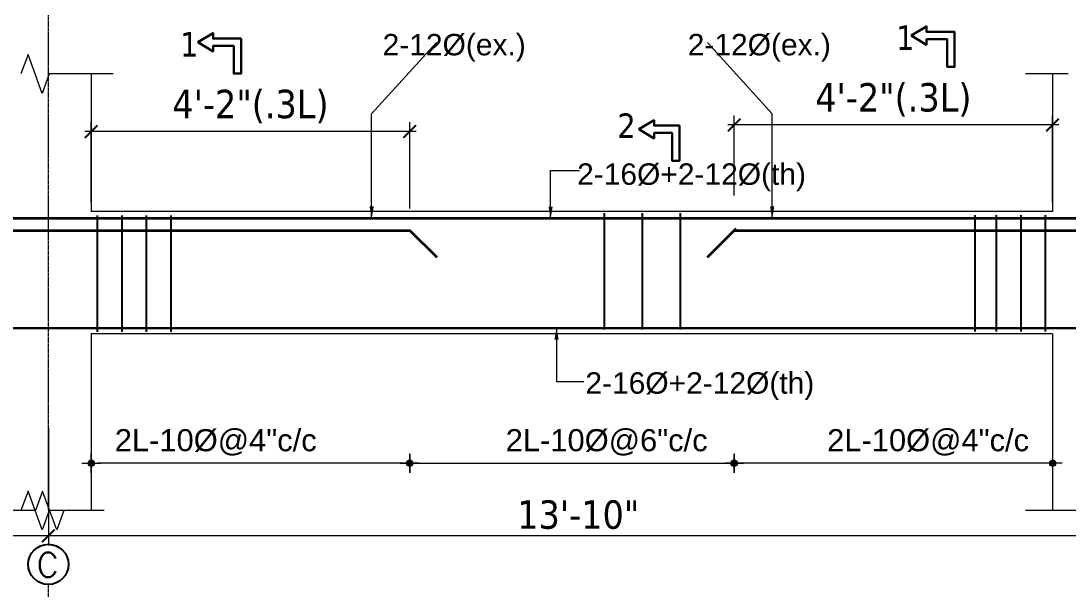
# Model space of a CAD drawing. Header units: inches. Extents: x 130993 to 274375, y -5108 to 103559.
# Drawn here: x 144708.4 to 145040, y 50743.4 to 50923.4 of the extents above; entities that cross this region are included whole.
import ezdxf

# ---------------------------------------------------------------- set-up
doc = ezdxf.new("R2010")
doc.units = ezdxf.units.IN
doc.header["$MEASUREMENT"] = 0
doc.header["$PDMODE"] = 2
doc.header["$PDSIZE"] = -3
doc.linetypes.add('CENTER2', pattern=[1.125, 0.75, -0.125, 0.125, -0.125])
for name, color, linetype, lineweight in [('Cen line', 5, 'CENTER2', 9), ('DIM', 5, 'Continuous', 9), ('DIMENSION', 142, 'Continuous', 20), ('HATCH', 9, 'Continuous', 9), ('LINE', 1, 'Continuous', 15), ('PLAN Stairs', 156, 'Continuous', 25), ('REN-1', 7, 'Continuous', 35), ('TEXT', 181, 'Continuous', 13), ('wall', 1, 'Continuous', 30)]:
    doc.layers.add(name, color=color, linetype=linetype, lineweight=lineweight)
doc.layers.add('STIRRUPS', color=7, linetype='Continuous')
doc.layers.add('T-TEXT', color=1, linetype='Continuous')
doc.styles.add('Arial', font='arial.ttf', dxfattribs={"width": 0.8, "height": 200})
doc.styles.add('ramon', font='arial.ttf', dxfattribs={"height": 7})
doc.styles.get("Standard").update_dxf_attribs({"font": 'txt.shx', "height": 6})
doc.styles.add('TAHOMA', font='tahoma.ttf', dxfattribs={"height": 9})
doc.dimstyles.new('1-4', dxfattribs={"dimscale": 0, "dimtxt": 8, "dimasz": 4, "dimexe": 3, "dimexo": 3, "dimgap": 2, "dimtad": 1, "dimdec": 0, "dimlfac": 0.5, "dimzin": 3, "dimdsep": 46, "dimlunit": 4, "dimtxsty": 'TAHOMA', "dimblk1": 'ARCHTICK', "dimblk2": 'ARCHTICK', "dimsah": 1, "dimcen": 0, "dimdle": 2, "dimclrd": 6, "dimclre": 6, "dimclrt": 7, "dimadec": 0, "dimazin": 0, "dimtfac": 0.333333, "dimtdec": 0, "dimtmove": 1, "dimatfit": 2, "dimfxl": 1, "dimtolj": 1, "dimtzin": 0, "dimlwd": -1, "dimlwe": -1, "dimarcsym": 0})
doc.dimstyles.new('s2', dxfattribs={"dimtxt": 6, "dimasz": 2, "dimexe": 6, "dimexo": 18, "dimgap": 1.9375, "dimtad": 1, "dimdec": 0, "dimlfac": 0.25, "dimzin": 3, "dimdsep": 46, "dimlunit": 4, "dimtxsty": 'ramon', "dimblk": 'dot 2', "dimcen": 0.09375, "dimse1": 1, "dimse2": 1, "dimclrd": 1, "dimclre": 1, "dimclrt": 256, "dimadec": 0, "dimazin": 0, "dimtfac": 0.75, "dimtdec": 0, "dimtix": 1, "dimtmove": 1, "dimatfit": 3, "dimldrblk": 'DOT', "dimfxl": 1, "dimtolj": 1, "dimtzin": 0, "dimlwd": 9, "dimlwe": 9, "dimarcsym": 0})
doc.dimstyles.new('s4', dxfattribs={"dimtxt": 6, "dimasz": 2, "dimexe": 6, "dimexo": 18, "dimgap": 1.9375, "dimtad": 1, "dimdec": 0, "dimlfac": 0.5, "dimzin": 3, "dimdsep": 46, "dimlunit": 4, "dimtxsty": 'ramon', "dimblk": 'dot 2', "dimcen": 0.09375, "dimse1": 1, "dimse2": 1, "dimclrd": 1, "dimclre": 1, "dimclrt": 256, "dimadec": 0, "dimazin": 0, "dimtfac": 0.75, "dimtdec": 0, "dimtix": 1, "dimtmove": 1, "dimatfit": 3, "dimldrblk": 'DOT', "dimfxl": 1, "dimtolj": 1, "dimtzin": 0, "dimlwd": 9, "dimlwe": 9, "dimarcsym": 0})

# ---------------------------------------------------------------- blocks, each defined once
blk = doc.blocks.new('_ArchTick')
at = {"color": 0, "linetype": 'ByBlock', "const_width": 0.15}
blk.add_lwpolyline([(-0.5, -0.5), (0.5, 0.5)], dxfattribs=at)
blk = doc.blocks.new('*D2682')
at = {"layer": 'Defpoints', "color": 0}
for p in [(144371.52, 50797.42), (144717.11, 50797.42), (144371.52, 50760.23)]:
    blk.add_point(p, dxfattribs=at)
at = {"layer": 'DIMENSION', "color": 6}
for p, q in [((144371.52, 50794.42), (144371.52, 50757.23)), ((144717.11, 50794.42), (144717.11, 50757.23)), ((144719.11, 50760.23), (144369.52, 50760.23))]:
    blk.add_line(p, q, dxfattribs=at)
at = {"layer": 'DIMENSION', "color": 6, "xscale": 4, "yscale": 4, "zscale": 4, "rotation": 180}
blk.add_blockref('_ArchTick', (144371.52, 50760.23), dxfattribs=at)
at = {"layer": 'DIMENSION', "color": 6, "xscale": 4, "yscale": 4, "zscale": 4}
blk.add_blockref('_ArchTick', (144717.11, 50760.23), dxfattribs=at)
at = {"layer": 'DIMENSION', "color": 7, "insert": (144544.31, 50766.84), "char_height": 9, "attachment_point": 5, "style": 'TAHOMA'}
blk.add_mtext('\\A1;14\'-5"', dxfattribs=at)
blk = doc.blocks.new('*D2688')
at = {"layer": 'Defpoints', "color": 0}
for p in [(144730.69, 50888.33), (144730.69, 50863.04), (144831.53, 50860.93)]:
    blk.add_point(p, dxfattribs=at)
at = {"layer": 'DIM', "color": 6}
for p, q in [((144730.69, 50866.04), (144730.69, 50891.33)), ((144831.53, 50863.93), (144831.53, 50891.33)), ((144833.53, 50888.33), (144728.69, 50888.33))]:
    blk.add_line(p, q, dxfattribs=at)
at = {"layer": 'DIM', "color": 6, "xscale": 4, "yscale": 4, "zscale": 4, "rotation": 180}
blk.add_blockref('_ArchTick', (144730.69, 50888.33), dxfattribs=at)
at = {"layer": 'DIM', "color": 6, "xscale": 4, "yscale": 4, "zscale": 4}
blk.add_blockref('_ArchTick', (144831.53, 50888.33), dxfattribs=at)
at = {"layer": 'DIM', "color": 7, "insert": (144781.11, 50896.28), "char_height": 9, "attachment_point": 5, "style": 'TAHOMA'}
blk.add_mtext('\\A1;4\'-2"(.3L)', dxfattribs=at)
blk = doc.blocks.new('*D2689')
at = {"layer": 'Defpoints', "color": 0}
for p in [(144934.28, 50890.44), (144934.28, 50865.14), (145035.12, 50863.04)]:
    blk.add_point(p, dxfattribs=at)
at = {"layer": 'DIM', "color": 6}
for p, q in [((144934.28, 50868.14), (144934.28, 50893.44)), ((145035.12, 50866.04), (145035.12, 50893.44)), ((145037.12, 50890.44), (144932.28, 50890.44))]:
    blk.add_line(p, q, dxfattribs=at)
at = {"layer": 'DIM', "color": 6, "xscale": 4, "yscale": 4, "zscale": 4, "rotation": 180}
blk.add_blockref('_ArchTick', (144934.28, 50890.44), dxfattribs=at)
at = {"layer": 'DIM', "color": 6, "xscale": 4, "yscale": 4, "zscale": 4}
blk.add_blockref('_ArchTick', (145035.12, 50890.44), dxfattribs=at)
at = {"layer": 'DIM', "color": 7, "insert": (144984.7, 50898.39), "char_height": 9, "attachment_point": 5, "style": 'TAHOMA'}
blk.add_mtext('\\A1;4\'-2"(.3L)', dxfattribs=at)
blk = doc.blocks.new('*D2690')
at = {"layer": 'Defpoints', "color": 0}
for p in [(145048.7, 50840.26), (144717.11, 50794.33), (144717.11, 50760.23)]:
    blk.add_point(p, dxfattribs=at)
at = {"layer": 'DIMENSION', "color": 6}
for p, q in [((145048.7, 50837.26), (145048.7, 50757.23)), ((144717.11, 50791.33), (144717.11, 50757.23)), ((145050.7, 50760.23), (144715.11, 50760.23))]:
    blk.add_line(p, q, dxfattribs=at)
at = {"layer": 'DIMENSION', "color": 6, "xscale": 4, "yscale": 4, "zscale": 4, "rotation": 180}
blk.add_blockref('_ArchTick', (144717.11, 50760.23), dxfattribs=at)
at = {"layer": 'DIMENSION', "color": 6, "xscale": 4, "yscale": 4, "zscale": 4}
blk.add_blockref('_ArchTick', (145048.7, 50760.23), dxfattribs=at)
at = {"layer": 'DIMENSION', "color": 7, "insert": (144884.91, 50766.92), "char_height": 9, "attachment_point": 5, "style": 'TAHOMA'}
blk.add_mtext('\\A1;13\'-10"', dxfattribs=at)
blk = doc.blocks.new('dot1')
at = {"layer": 'HATCH'}
h = blk.add_hatch(color=256, dxfattribs=at)
edge = h.paths.add_edge_path()
edge.add_arc((0, 0), 1, 0, 360)
for p, q in [((3, 0), (-3, 0)), ((0, 3), (0, -3))]:
    blk.add_line(p, q, dxfattribs=at)
blk.add_circle((0, 0), 1, dxfattribs=at)
blk = doc.blocks.new('dot 2')
at = {"layer": 'HATCH', "xscale": 0.5, "yscale": 0.5, "zscale": 0.5}
blk.add_blockref('dot1', (0, 0), dxfattribs=at)
blk = doc.blocks.new('*D2740')
at = {"layer": 'Defpoints', "color": 0}
for p in [(144934.28, 50860.93), (145035.12, 50824.24), (144934.28, 50783.27)]:
    blk.add_point(p, dxfattribs=at)
at = {"layer": 'PLAN Stairs', "color": 1, "lineweight": 9}
blk.add_line((145033.12, 50783.27), (144936.28, 50783.27), dxfattribs=at)
at = {"layer": 'PLAN Stairs', "color": 1, "lineweight": 9, "xscale": 2, "yscale": 2, "zscale": 2, "rotation": 180}
blk.add_blockref('dot 2', (144934.28, 50783.27), dxfattribs=at)
at = {"layer": 'PLAN Stairs', "color": 1, "lineweight": 9, "xscale": 2, "yscale": 2, "zscale": 2}
blk.add_blockref('dot 2', (145035.12, 50783.27), dxfattribs=at)
at = {"layer": 'PLAN Stairs', "insert": (144995.7, 50789.87), "char_height": 7, "attachment_point": 5, "style": 'ramon'}
blk.add_mtext('\\A1;{\\fArial Baltic|b0|i0|c186|p34;2L-}10{\\fArial Baltic|b0|i0|c186|p34;%%C@4"c/c}', dxfattribs=at)
blk = doc.blocks.new('_Dot')
at = {"color": 0, "linetype": 'ByBlock', "lineweight": -2}
blk.add_line((-0.5, 0), (-1, 0), dxfattribs=at)
at = {"color": 0, "linetype": 'ByBlock', "const_width": 0.5}
blk.add_lwpolyline([(-0.25, 0, 1), (0.25, 0, 1)], format="xyb", close=True, dxfattribs=at)
blk = doc.blocks.new('*D2741')
at = {"layer": 'Defpoints', "color": 0}
for p in [(144831.53, 50860.93), (144934.28, 50860.93), (144934.28, 50783.27)]:
    blk.add_point(p, dxfattribs=at)
at = {"layer": 'PLAN Stairs', "color": 1, "lineweight": 9}
blk.add_line((144833.53, 50783.27), (144932.28, 50783.27), dxfattribs=at)
at = {"layer": 'PLAN Stairs', "color": 1, "lineweight": 9, "xscale": 2, "yscale": 2, "zscale": 2, "rotation": 180}
blk.add_blockref('dot 2', (144831.53, 50783.27), dxfattribs=at)
at = {"layer": 'PLAN Stairs', "color": 1, "lineweight": 9, "xscale": 2, "yscale": 2, "zscale": 2}
blk.add_blockref('dot 2', (144934.28, 50783.27), dxfattribs=at)
at = {"layer": 'PLAN Stairs', "insert": (144893.91, 50789.87), "char_height": 7, "attachment_point": 5, "style": 'ramon'}
blk.add_mtext('\\A1;{\\fArial Baltic|b0|i0|c186|p34;2L-}10{\\fArial Baltic|b0|i0|c186|p34;%%C@6"c/c}', dxfattribs=at)
blk = doc.blocks.new('*D2742')
at = {"layer": 'Defpoints', "color": 0}
for p in [(144730.69, 50863.04), (144831.53, 50860.93), (144730.69, 50783.27)]:
    blk.add_point(p, dxfattribs=at)
at = {"layer": 'PLAN Stairs', "color": 1, "lineweight": 9}
blk.add_line((144829.53, 50783.27), (144732.69, 50783.27), dxfattribs=at)
at = {"layer": 'PLAN Stairs', "color": 1, "lineweight": 9, "xscale": 2, "yscale": 2, "zscale": 2, "rotation": 180}
blk.add_blockref('dot 2', (144730.69, 50783.27), dxfattribs=at)
at = {"layer": 'PLAN Stairs', "color": 1, "lineweight": 9, "xscale": 2, "yscale": 2, "zscale": 2}
blk.add_blockref('dot 2', (144831.53, 50783.27), dxfattribs=at)
at = {"layer": 'PLAN Stairs', "insert": (144770.11, 50789.87), "char_height": 7, "attachment_point": 5, "style": 'ramon'}
blk.add_mtext('\\A1;{\\fArial Baltic|b0|i0|c186|p34;2L-}10{\\fArial Baltic|b0|i0|c186|p34;%%C@4"c/c}', dxfattribs=at)
blk = doc.blocks.new('*D2881')
at = {"layer": 'Defpoints', "color": 0, "ltscale": 50}
for p in [(136306.35, 50828.37), (136294.78, 50750.37), (136306.35, 50750.37)]:
    blk.add_point(p, dxfattribs=at)
at = {"layer": 'Defpoints', "color": 0}
for p in [(146842.44, 49743.66), (146860.44, 49743.66), (146860.44, 49727.55)]:
    blk.add_point(p, dxfattribs=at)
at = {"layer": 'DIM', "color": 6}
for p, q in [((146842.44, 49740.66), (146842.44, 49724.55)), ((146860.44, 49740.66), (146860.44, 49724.55)), ((146840.44, 49727.55), (146862.44, 49727.55))]:
    blk.add_line(p, q, dxfattribs=at)
at = {"layer": 'DIMENSION', "color": 1, "lineweight": 9, "ltscale": 50}
blk.add_line((136294.78, 50826.37), (136294.78, 50752.37), dxfattribs=at)
at = {"layer": 'DIM', "color": 6, "xscale": 4, "yscale": 4, "zscale": 4, "rotation": 180}
blk.add_blockref('_ArchTick', (146842.44, 49727.55), dxfattribs=at)
at = {"layer": 'DIM', "color": 6, "xscale": 4, "yscale": 4, "zscale": 4}
blk.add_blockref('_ArchTick', (146860.44, 49727.55), dxfattribs=at)
at = {"layer": 'DIMENSION', "color": 1, "lineweight": 9, "ltscale": 50, "xscale": 2, "yscale": 2, "zscale": 2}
for p, rotation in [((136294.78, 50828.37), 90), ((136294.78, 50750.37), 270)]:
    blk.add_blockref('dot 2', p, dxfattribs=dict(at, rotation=rotation))
at = {"layer": 'DIM', "color": 7, "insert": (146852.44, 49734.22), "char_height": 9, "attachment_point": 5, "style": 'TAHOMA'}
blk.add_mtext('\\A1;9"', dxfattribs=at)
at = {"layer": 'DIMENSION', "ltscale": 50, "insert": (136289.27, 50789.37), "char_height": 7, "attachment_point": 5, "rotation": 90, "style": 'ramon'}
blk.add_mtext('\\A1;1\'-8"', dxfattribs=at)
blk = doc.blocks.new('*D2882')
at = {"layer": 'Defpoints', "color": 0, "ltscale": 50}
for p in [(136306.35, 50842.25), (136306.35, 50823.77), (136378.35, 50823.77)]:
    blk.add_point(p, dxfattribs=at)
at = {"layer": 'Defpoints', "color": 0}
for p in [(146892.3, 49957.66), (146905.44, 49957.66), (146905.44, 49923.66)]:
    blk.add_point(p, dxfattribs=at)
at = {"layer": 'DIM', "color": 6}
for p, q in [((146902.44, 49957.66), (146889.3, 49957.66)), ((146892.3, 49921.66), (146892.3, 49959.66)), ((146902.44, 49923.66), (146889.3, 49923.66))]:
    blk.add_line(p, q, dxfattribs=at)
at = {"layer": 'DIMENSION', "color": 1, "lineweight": 9, "ltscale": 50}
blk.add_line((136376.35, 50842.25), (136308.35, 50842.25), dxfattribs=at)
at = {"layer": 'DIM', "color": 6, "xscale": 4, "yscale": 4, "zscale": 4}
for p, rotation in [((146892.3, 49957.66), 90), ((146892.3, 49923.66), 270)]:
    blk.add_blockref('_ArchTick', p, dxfattribs=dict(at, rotation=rotation))
at = {"layer": 'DIMENSION', "color": 1, "lineweight": 9, "ltscale": 50, "xscale": 2, "yscale": 2, "zscale": 2, "rotation": 180}
blk.add_blockref('dot 2', (136306.35, 50842.25), dxfattribs=at)
at = {"layer": 'DIMENSION', "color": 1, "lineweight": 9, "ltscale": 50, "xscale": 2, "yscale": 2, "zscale": 2}
blk.add_blockref('dot 2', (136378.35, 50842.25), dxfattribs=at)
at = {"layer": 'DIM', "color": 7, "insert": (146885.69, 49940.66), "char_height": 9, "attachment_point": 5, "rotation": 90, "style": 'TAHOMA'}
blk.add_mtext('\\A1;1\'-5"', dxfattribs=at)
at = {"layer": 'DIMENSION', "ltscale": 50, "insert": (136342.35, 50847.77), "char_height": 7, "attachment_point": 5, "style": 'ramon'}
blk.add_mtext('\\A1;1\'-6"', dxfattribs=at)

msp = doc.modelspace()

# ---------------------------------------------------------------- linework, layer by layer
at = {"layer": 'Cen line'}
for p, q in [((144717.11, 50768.5), (144717.11, 50925.18)), ((144717.11, 50588.5), (144717.11, 50745.18))]:
    msp.add_line(p, q, dxfattribs=at)
at = {"layer": 'HATCH'}
for p, q in [((144710.67, 50912.78), (144708.43, 50906.61)), ((144710.67, 50912.78), (144708.43, 50906.61)), ((144715.16, 50900.44), (144710.67, 50912.78)), ((144715.16, 50900.44), (144710.67, 50912.78)), ((144717.41, 50906.61), (144715.16, 50900.44)), ((144717.41, 50906.61), (144715.16, 50900.44)), ((144710.67, 50774.47), (144708.43, 50768.3)), ((144715.16, 50762.13), (144710.67, 50774.47)), ((144715.3, 50774.47), (144713.06, 50768.3)), ((144719.79, 50762.13), (144715.3, 50774.47)), ((144717.41, 50768.3), (144715.16, 50762.13)), ((144722.04, 50768.3), (144719.79, 50762.13))]:
    msp.add_line(p, q, dxfattribs=at)
at = {"layer": 'HATCH', "linetype": 'Continuous'}
for points in [[(144734.77, 50906.61), (144717.41, 50906.61)], [(144737.59, 50906.61), (144717.41, 50906.61)], [(145040.02, 50906.61), (145026.53, 50906.61)], [(145040.02, 50906.61), (145026.53, 50906.61)], [(144713.06, 50768.3), (144699.56, 50768.3)], [(144734.77, 50768.3), (144717.41, 50768.3)], [(144733.58, 50768.3), (144722.04, 50768.3)], [(145040.02, 50768.3), (145026.53, 50768.3)], [(145044.65, 50768.3), (145031.16, 50768.3)]]:
    msp.add_lwpolyline(points, dxfattribs=at)
at = {"layer": 'LINE'}
for p, q in [((144730.69, 50906.61), (144730.69, 50863.04)), ((144730.69, 50906.61), (144730.69, 50863.04)), ((144730.69, 50906.61), (144730.69, 50863.04)), ((144730.69, 50906.61), (144730.69, 50863.04)), ((145035.12, 50906.61), (145035.12, 50863.04)), ((145035.12, 50906.61), (145035.12, 50863.04)), ((144730.69, 50863.04), (144730.69, 50863.04)), ((145035.12, 50863.04), (144730.69, 50863.04)), ((144730.69, 50824.24), (144730.69, 50768.3)), ((144730.69, 50824.24), (144730.69, 50768.3)), ((145035.12, 50824.24), (144730.69, 50824.24)), ((144730.69, 50824.24), (144730.69, 50768.3)), ((144730.69, 50823.99), (144730.69, 50768.3)), ((144730.69, 50823.99), (144730.69, 50823.99)), ((145035.12, 50824.24), (145035.12, 50768.3)), ((145035.12, 50824.24), (145035.12, 50768.3))]:
    msp.add_line(p, q, dxfattribs=at)
at = {"layer": 'REN-1'}
for p, q in [((144360.92, 50860.93), (145048.7, 50860.93)), ((144598.69, 50857.05), (144831.53, 50857.05)), ((144840.21, 50848.46), (144831.53, 50857.05)), ((144925.81, 50848.58), (144934.92, 50857.69)), ((144934.28, 50857.05), (145048.7, 50857.05)), ((145048.7, 50826.01), (144363.19, 50826.02))]:
    msp.add_line(p, q, dxfattribs=at)
at = {"layer": 'STIRRUPS'}
for p, q in [((144732.57, 50861.78), (144732.57, 50824.92)), ((144740.33, 50861.78), (144740.33, 50824.92)), ((144748.09, 50861.78), (144748.09, 50824.92)), ((144755.85, 50861.78), (144755.85, 50824.92)), ((144893.14, 50862.54), (144893.14, 50825.67)), ((144905.14, 50862.54), (144905.14, 50825.67)), ((144917.14, 50862.54), (144917.14, 50825.67)), ((145010.48, 50861.86), (145010.48, 50824.99)), ((145017.27, 50861.86), (145017.27, 50824.99)), ((145025.03, 50861.86), (145025.03, 50824.99)), ((145032.79, 50861.86), (145032.79, 50824.99))]:
    msp.add_line(p, q, dxfattribs=at)
at = {"layer": 'T-TEXT', "ltscale": 0.5}
msp.add_circle((144717.11, 50751.22), 6.38, dxfattribs=at)
msp.add_circle((144717.11, 50751.22), 6.38, dxfattribs=at)
msp.add_circle((144717.11, 50751.22), 6.38, dxfattribs=at)
msp.add_circle((144717.11, 50751.22), 6.38, dxfattribs=at)
at = {"layer": 'wall'}
for points in [[(144764.43, 50916.66), (144769.29, 50919.55), (144769.29, 50917.82), (144778.14, 50917.82), (144778.14, 50906.71), (144775.81, 50906.71), (144775.81, 50915.49), (144769.29, 50915.49), (144769.29, 50913.77)], [(144990.36, 50918.76), (144995.23, 50921.66), (144995.23, 50919.93), (145004.07, 50919.93), (145004.07, 50908.82), (145001.74, 50908.82), (145001.74, 50917.6), (144995.23, 50917.6), (144995.23, 50915.87)], [(144904.05, 50889.06), (144908.91, 50891.95), (144908.91, 50890.23), (144916.97, 50890.23), (144916.97, 50879.12), (144914.64, 50879.12), (144914.64, 50887.9), (144908.91, 50887.9), (144908.91, 50886.17)]]:
    msp.add_lwpolyline(points, close=True, dxfattribs=at)

# ---------------------------------------------------------------- texts
at = {"layer": 'DIMENSION', "style": 'TAHOMA'}
for s, p in [('1', (144758.81, 50912.1)), ('1', (144985.54, 50914.21)), ('2', (144897.27, 50886.33))]:
    msp.add_text(s, height=7.76, dxfattribs=at).set_placement(p)
at = {"layer": 'T-TEXT', "ltscale": 0.5, "insert": (144716.86, 50754.96), "char_height": 7.76, "width": 8.73, "attachment_point": 2}
msp.add_mtext('{\\C1;C}', dxfattribs=at)
at = {"layer": 'TEXT', "style": 'Arial'}
for s, p in [('2-12%%C(ex.)', (144822.96, 50912.5)), ('2-12%%C(ex.)', (144919.58, 50912.5)), ('2-16%%C+2-12%%C(th)', (144884.54, 50871.48)), ('2-16%%C+2-12%%C(th)', (144887.17, 50805.3))]:
    msp.add_text(s, height=6.79, dxfattribs=at).set_placement(p)

# ---------------------------------------------------------------- dimensions: what is measured, and where the dimension line sits
at = {"layer": 'DIM'}
for base, p1, p2, picture, middle in [((144934.28, 50890.44), (145035.12, 50863.04), (144934.28, 50865.14), '*D2689', (144984.7, 50890.44)), ((144730.69, 50888.33), (144831.53, 50860.93), (144730.69, 50863.04), '*D2688', (144781.11, 50888.33))]:
    dim = msp.add_linear_dim(base=base, p1=p1, p2=p2, angle=180, text='<>(.3L)', dimstyle='1-4', override={"dimscale": 1}, dxfattribs=at)
    dim.commit()
    dim.dimension.update_dxf_attribs({"geometry": picture, "text_midpoint": middle, "dimtype": 160})
dim = msp.add_linear_dim(base=(146892.3, 49957.66), p1=(146905.44, 49923.66), p2=(146905.44, 49957.66), angle=90, dimstyle='1-4', override={"dimscale": 1}, dxfattribs=at)
dim.commit()
dim.dimension.update_dxf_attribs({"geometry": '*D2882', "text_midpoint": (146885.69, 49940.66)})
dim = msp.add_linear_dim(base=(146860.44, 49727.55), p1=(146842.44, 49743.66), p2=(146860.44, 49743.66), dimstyle='1-4', override={"dimscale": 1}, dxfattribs=at)
dim.commit()
dim.dimension.update_dxf_attribs({"geometry": '*D2881', "text_midpoint": (146852.44, 49727.55), "dimtype": 160})
at = {"layer": 'DIMENSION', "ltscale": 50}
dim = msp.add_linear_dim(base=(136306.35, 50842.25), p1=(136378.35, 50823.77), p2=(136306.35, 50823.77), dimstyle='s2', dxfattribs=at)
dim.commit()
dim.dimension.update_dxf_attribs({"geometry": '*D2882', "text_midpoint": (136342.35, 50847.77)})
at = {"layer": 'DIMENSION'}
for base, p1, p2, picture, middle in [((144717.11, 50760.23), (145048.7, 50840.26), (144717.11, 50794.33), '*D2690', (144884.91, 50760.23)), ((144371.52, 50760.23), (144717.11, 50797.42), (144371.52, 50797.42), '*D2682', (144544.31, 50760.23))]:
    dim = msp.add_linear_dim(base=base, p1=p1, p2=p2, angle=180, dimstyle='1-4', override={"dimscale": 1}, dxfattribs=at)
    dim.commit()
    dim.dimension.update_dxf_attribs({"geometry": picture, "text_midpoint": middle, "dimtype": 160})
at = {"layer": 'DIMENSION', "ltscale": 50}
dim = msp.add_linear_dim(base=(136294.77964836, 50750.36620242), p1=(136306.35019524, 50828.36620242), p2=(136306.35019524, 50750.36620242), angle=90, dimstyle='s2', dxfattribs=at)
dim.commit()
dim.dimension.update_dxf_attribs({"geometry": '*D2881', "text_midpoint": (136289.26813745, 50789.36620242)})
at = {"layer": 'PLAN Stairs'}
for base, p1, p2, text, picture, middle in [((144730.69, 50783.27), (144831.53, 50860.93), (144730.69, 50863.04), '{\\fArial Baltic|b0|i0|c186|p34;2L-}10{\\fArial Baltic|b0|i0|c186|p34;%%C@4"c/c}', '*D2742', (144770.11, 50783.27)), ((144934.28, 50783.27), (144831.53, 50860.93), (144934.28, 50860.93), '{\\fArial Baltic|b0|i0|c186|p34;2L-}10{\\fArial Baltic|b0|i0|c186|p34;%%C@6"c/c}', '*D2741', (144893.91, 50783.27)), ((144934.28, 50783.27), (145035.12, 50824.24), (144934.28, 50860.93), '{\\fArial Baltic|b0|i0|c186|p34;2L-}10{\\fArial Baltic|b0|i0|c186|p34;%%C@4"c/c}', '*D2740', (144995.7, 50783.27))]:
    dim = msp.add_linear_dim(base=base, p1=p1, p2=p2, angle=180, text=text, dimstyle='s4', dxfattribs=at)
    dim.commit()
    dim.dimension.update_dxf_attribs({"geometry": picture, "text_midpoint": middle, "dimtype": 160})

# ---------------------------------------------------------------- leaders
at = {"layer": 'DIM'}
for points in [[(144819.49, 50860.64), (144819.49, 50893.95), (144840, 50916.52)], [(144946.33, 50860.64), (144946.33, 50893.95), (144925.82, 50916.52)], [(144876.16, 50860.61), (144876.16, 50875.97), (144885.33, 50875.97)], [(144878.03, 50826.38), (144878.03, 50809.21), (144886.73, 50809.21)]]:
    msp.add_leader(points, dimstyle='1-4', override={"dimscale": 1, "dimtad": 0, "dimfxl": 3}, dxfattribs=at)

doc.saveas('drawing.dxf')
